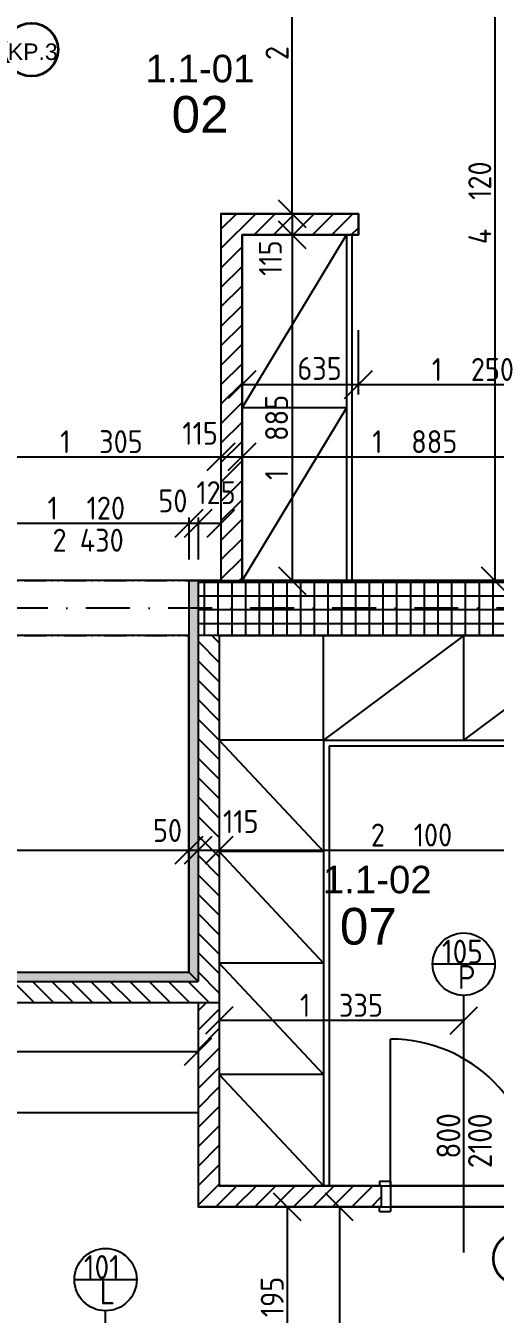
# Model space of a CAD drawing. Extents: x 4511820 to 5180432, y -1526536 to -944957.
# Drawn here: x 5032350 to 5034913, y -1335595 to -1328570 of the extents above; entities that cross this region are included whole.
import ezdxf

# ---------------------------------------------------------------- set-up
doc = ezdxf.new("R2010")
doc.units = 0
doc.header["$MEASUREMENT"] = 0
doc.linetypes.add('ACAD_ISO12W100', pattern=[22, 12, -3, 0.5, -3, 0.5, -3])
doc.linetypes.add('BODKOCIARKOVANA_3', pattern=[5.6, 3, -1.3, 0, -1.3])
doc.layers.get('0').update_dxf_attribs({"linetype": 'CONTINUOUS'})
doc.layers.get('Defpoints').update_dxf_attribs({"color": 61, "linetype": 'CONTINUOUS'})
for name, color, linetype in [('DVERE', 45, 'CONTINUOUS'), ('KÓTY', 4, 'CONTINUOUS'), ('MÚRY', 1, 'CONTINUOUS'), ('osi', 253, 'CONTINUOUS'), ('Plochy', 41, 'CONTINUOUS'), ('POPIS', 7, 'CONTINUOUS'), ('TENKÁ', 7, 'CONTINUOUS'), ('ZARIADENIE', 47, 'CONTINUOUS'), ('ŠRAFY', 82, 'CONTINUOUS')]:
    doc.layers.add(name, color=color, linetype=linetype)
doc.layers.add('preklady', color=74, linetype='CONTINUOUS', lineweight=35)
doc.styles.add('ARIAL', font='arial.ttf')
doc.styles.add('STYLE1', font='isocp.shx')
doc.dimstyles.new('STANDARD-50', dxfattribs={"dimtxt": 125, "dimasz": 150, "dimexe": 10, "dimexo": 200, "dimgap": 20, "dimtad": 1, "dimdsep": 46, "dimlunit": 6, "dimtxsty": 'STYLE1', "dimblk1": 'OBLIQUE', "dimblk2": 'OBLIQUE', "dimsah": 1, "dimcen": 2.5, "dimse1": 1, "dimse2": 1, "dimadec": 0, "dimazin": 0, "dimtfac": 1, "dimtmove": 1, "dimatfit": 3, "dimldrblk": 'OBLIQUE', "dimfxl": 1, "dimtolj": 1, "dimtzin": 0, "dimarcsym": 0})
pattern_1 = [(45, (515270.5, 128041), (-53.0330086, 53.0330086), [])]

# ---------------------------------------------------------------- blocks, each defined once
blk = doc.blocks.new('_OBLIQUE')
at = {"color": 0, "linetype": 'ByBlock'}
blk.add_line((-0.5, -0.5), (0.5, 0.5), dxfattribs=at)
blk = doc.blocks.new('*D22889')
at = {"layer": 'Defpoints', "color": 0}
for p in [(5029486, -1333095.2), (5033241, -1333065), (5033241, -1333095.2)]:
    blk.add_point(p, dxfattribs=at)
at = {"layer": 'KÓTY', "color": 0, "lineweight": -2}
blk.add_line((5029486, -1333065), (5033241, -1333065), dxfattribs=at)
at = {"layer": 'KÓTY', "color": 0, "linetype": 'ByBlock', "lineweight": -2, "xscale": 150, "yscale": 150, "zscale": 150, "rotation": 180}
blk.add_blockref('_OBLIQUE', (5029486, -1333065), dxfattribs=at)
at = {"layer": 'KÓTY', "color": 0, "linetype": 'ByBlock', "lineweight": -2, "xscale": 150, "yscale": 150, "zscale": 150}
blk.add_blockref('_OBLIQUE', (5033241, -1333065), dxfattribs=at)
at = {"layer": 'KÓTY', "color": 0, "insert": (5031215, -1332967), "char_height": 125, "attachment_point": 5, "style": 'STYLE1'}
blk.add_mtext('\\A1;3ﾠ755', dxfattribs=at)
blk = doc.blocks.new('*D22890')
at = {"layer": 'Defpoints', "color": 0}
for p in [(5033241, -1333095.2), (5033291, -1333065), (5033291, -1333095.2)]:
    blk.add_point(p, dxfattribs=at)
at = {"layer": 'KÓTY', "color": 0, "lineweight": -2}
blk.add_line((5033241, -1333065), (5033291, -1333065), dxfattribs=at)
at = {"layer": 'KÓTY', "color": 0, "linetype": 'ByBlock', "lineweight": -2, "xscale": 150, "yscale": 150, "zscale": 150, "rotation": 180}
blk.add_blockref('_OBLIQUE', (5033241, -1333065), dxfattribs=at)
at = {"layer": 'KÓTY', "color": 0, "linetype": 'ByBlock', "lineweight": -2, "xscale": 150, "yscale": 150, "zscale": 150}
blk.add_blockref('_OBLIQUE', (5033291, -1333065), dxfattribs=at)
at = {"layer": 'KÓTY', "color": 0, "insert": (5033124, -1332957.5), "char_height": 125, "attachment_point": 5, "style": 'STYLE1'}
blk.add_mtext('\\A1;50', dxfattribs=at)
blk = doc.blocks.new('*D22891')
at = {"layer": 'Defpoints', "color": 0}
for p in [(5033291, -1333095.2), (5033406, -1333065), (5033406, -1333095.2)]:
    blk.add_point(p, dxfattribs=at)
at = {"layer": 'KÓTY', "color": 0, "lineweight": -2}
blk.add_line((5033291, -1333065), (5033406, -1333065), dxfattribs=at)
at = {"layer": 'KÓTY', "color": 0, "linetype": 'ByBlock', "lineweight": -2, "xscale": 150, "yscale": 150, "zscale": 150, "rotation": 180}
blk.add_blockref('_OBLIQUE', (5033291, -1333065), dxfattribs=at)
at = {"layer": 'KÓTY', "color": 0, "linetype": 'ByBlock', "lineweight": -2, "xscale": 150, "yscale": 150, "zscale": 150}
blk.add_blockref('_OBLIQUE', (5033406, -1333065), dxfattribs=at)
at = {"layer": 'KÓTY', "color": 0, "insert": (5033524, -1332909), "char_height": 125, "attachment_point": 5, "style": 'STYLE1'}
blk.add_mtext('\\A1;115', dxfattribs=at)
blk = doc.blocks.new('*D22892')
at = {"layer": 'Defpoints', "color": 0}
for p in [(5033406, -1333095.2), (5035506, -1333065), (5035506, -1333095.2)]:
    blk.add_point(p, dxfattribs=at)
at = {"layer": 'KÓTY', "color": 0, "lineweight": -2}
blk.add_line((5033406, -1333065), (5035506, -1333065), dxfattribs=at)
at = {"layer": 'KÓTY', "color": 0, "linetype": 'ByBlock', "lineweight": -2, "xscale": 150, "yscale": 150, "zscale": 150, "rotation": 180}
blk.add_blockref('_OBLIQUE', (5033406, -1333065), dxfattribs=at)
at = {"layer": 'KÓTY', "color": 0, "linetype": 'ByBlock', "lineweight": -2, "xscale": 150, "yscale": 150, "zscale": 150}
blk.add_blockref('_OBLIQUE', (5035506, -1333065), dxfattribs=at)
at = {"layer": 'KÓTY', "color": 0, "insert": (5034456, -1332982.5), "char_height": 125, "attachment_point": 5, "style": 'STYLE1'}
blk.add_mtext('\\A1;2ﾠ100', dxfattribs=at)
blk = doc.blocks.new('*D23143')
at = {"layer": 'Defpoints', "color": 0}
for p in [(5033406, -1333856.5), (5034741, -1333856.5), (5033406, -1333993.5)]:
    blk.add_point(p, dxfattribs=at)
at = {"layer": 'KÓTY', "color": 0, "lineweight": -2}
blk.add_line((5034741, -1333993.5), (5033406, -1333993.5), dxfattribs=at)
at = {"layer": 'KÓTY', "color": 0, "linetype": 'ByBlock', "lineweight": -2, "xscale": 150, "yscale": 150, "zscale": 150, "rotation": 180}
blk.add_blockref('_OBLIQUE', (5033406, -1333993.5), dxfattribs=at)
at = {"layer": 'KÓTY', "color": 0, "linetype": 'ByBlock', "lineweight": -2, "xscale": 150, "yscale": 150, "zscale": 150}
blk.add_blockref('_OBLIQUE', (5034741, -1333993.5), dxfattribs=at)
at = {"layer": 'KÓTY', "color": 0, "insert": (5034073.5, -1333911), "char_height": 125, "attachment_point": 5, "style": 'STYLE1'}
blk.add_mtext('\\A1;1ﾠ335', dxfattribs=at)
blk = doc.blocks.new('*D23196')
at = {"layer": 'Defpoints', "color": 0}
for p in [(5033241, -1331282.5), (5032121, -1331957.7), (5033241, -1331957.7)]:
    blk.add_point(p, dxfattribs=at)
at = {"layer": 'KÓTY', "color": 0, "lineweight": -2}
blk.add_line((5032121, -1331282.5), (5033241, -1331282.5), dxfattribs=at)
at = {"layer": 'KÓTY', "color": 0, "linetype": 'ByBlock', "lineweight": -2, "xscale": 150, "yscale": 150, "zscale": 150, "rotation": 180}
blk.add_blockref('_OBLIQUE', (5032121, -1331282.5), dxfattribs=at)
at = {"layer": 'KÓTY', "color": 0, "linetype": 'ByBlock', "lineweight": -2, "xscale": 150, "yscale": 150, "zscale": 150}
blk.add_blockref('_OBLIQUE', (5033241, -1331282.5), dxfattribs=at)
at = {"layer": 'KÓTY', "color": 0, "insert": (5032681, -1331200), "char_height": 125, "attachment_point": 5, "style": 'STYLE1'}
blk.add_mtext('\\A1;1ﾠ120', dxfattribs=at)
blk = doc.blocks.new('*D23197')
at = {"layer": 'Defpoints', "color": 0}
for p in [(5033291, -1331282.5), (5033241, -1331957.7), (5033291, -1331957.7)]:
    blk.add_point(p, dxfattribs=at)
at = {"layer": 'KÓTY', "color": 0, "lineweight": -2}
blk.add_line((5033241, -1331282.5), (5033291, -1331282.5), dxfattribs=at)
at = {"layer": 'KÓTY', "color": 0, "linetype": 'ByBlock', "lineweight": -2, "xscale": 150, "yscale": 150, "zscale": 150, "rotation": 180}
blk.add_blockref('_OBLIQUE', (5033241, -1331282.5), dxfattribs=at)
at = {"layer": 'KÓTY', "color": 0, "linetype": 'ByBlock', "lineweight": -2, "xscale": 150, "yscale": 150, "zscale": 150}
blk.add_blockref('_OBLIQUE', (5033291, -1331282.5), dxfattribs=at)
at = {"layer": 'KÓTY', "color": 0, "insert": (5033153.5, -1331160.5), "char_height": 125, "attachment_point": 5, "style": 'STYLE1'}
blk.add_mtext('\\A1;50', dxfattribs=at)
blk = doc.blocks.new('*D23198')
at = {"layer": 'Defpoints', "color": 0}
for p in [(5033416, -1331282.5), (5033291, -1331957.7), (5033416, -1331957.7)]:
    blk.add_point(p, dxfattribs=at)
at = {"layer": 'KÓTY', "color": 0, "lineweight": -2}
blk.add_line((5033291, -1331282.5), (5033416, -1331282.5), dxfattribs=at)
at = {"layer": 'KÓTY', "color": 0, "linetype": 'ByBlock', "lineweight": -2, "xscale": 150, "yscale": 150, "zscale": 150, "rotation": 180}
blk.add_blockref('_OBLIQUE', (5033291, -1331282.5), dxfattribs=at)
at = {"layer": 'KÓTY', "color": 0, "linetype": 'ByBlock', "lineweight": -2, "xscale": 150, "yscale": 150, "zscale": 150}
blk.add_blockref('_OBLIQUE', (5033416, -1331282.5), dxfattribs=at)
at = {"layer": 'KÓTY', "color": 0, "insert": (5033389, -1331115.5), "char_height": 125, "attachment_point": 5, "style": 'STYLE1'}
blk.add_mtext('\\A1;125', dxfattribs=at)
blk = doc.blocks.new('*D23199')
at = {"layer": 'Defpoints', "color": 0}
for p in [(5033531, -1330920), (5033416, -1331595.2), (5033531, -1331595.2)]:
    blk.add_point(p, dxfattribs=at)
at = {"layer": 'KÓTY', "color": 0, "lineweight": -2}
blk.add_line((5033416, -1330920), (5033531, -1330920), dxfattribs=at)
at = {"layer": 'KÓTY', "color": 0, "linetype": 'ByBlock', "lineweight": -2, "xscale": 150, "yscale": 150, "zscale": 150, "rotation": 180}
blk.add_blockref('_OBLIQUE', (5033416, -1330920), dxfattribs=at)
at = {"layer": 'KÓTY', "color": 0, "linetype": 'ByBlock', "lineweight": -2, "xscale": 150, "yscale": 150, "zscale": 150}
blk.add_blockref('_OBLIQUE', (5033531, -1330920), dxfattribs=at)
at = {"layer": 'KÓTY', "color": 0, "insert": (5033302, -1330792), "char_height": 125, "attachment_point": 5, "style": 'STYLE1'}
blk.add_mtext('\\A1;115', dxfattribs=at)
blk = doc.blocks.new('*D23200')
at = {"layer": 'Defpoints', "color": 0}
for p in [(5035416, -1330920), (5033531, -1331595.2), (5035416, -1331595.2)]:
    blk.add_point(p, dxfattribs=at)
at = {"layer": 'KÓTY', "color": 0, "lineweight": -2}
blk.add_line((5033531, -1330920), (5035416, -1330920), dxfattribs=at)
at = {"layer": 'KÓTY', "color": 0, "linetype": 'ByBlock', "lineweight": -2, "xscale": 150, "yscale": 150, "zscale": 150, "rotation": 180}
blk.add_blockref('_OBLIQUE', (5033531, -1330920), dxfattribs=at)
at = {"layer": 'KÓTY', "color": 0, "linetype": 'ByBlock', "lineweight": -2, "xscale": 150, "yscale": 150, "zscale": 150}
blk.add_blockref('_OBLIQUE', (5035416, -1330920), dxfattribs=at)
at = {"layer": 'KÓTY', "color": 0, "insert": (5034473.5, -1330837.5), "char_height": 125, "attachment_point": 5, "style": 'STYLE1'}
blk.add_mtext('\\A1;1ﾠ885', dxfattribs=at)
blk = doc.blocks.new('*D23203')
at = {"layer": 'Defpoints', "color": 0}
for p in [(5033416, -1330920), (5032111, -1331595.2), (5033416, -1331595.2)]:
    blk.add_point(p, dxfattribs=at)
at = {"layer": 'KÓTY', "color": 0, "lineweight": -2}
blk.add_line((5032111, -1330920), (5033416, -1330920), dxfattribs=at)
at = {"layer": 'KÓTY', "color": 0, "linetype": 'ByBlock', "lineweight": -2, "xscale": 150, "yscale": 150, "zscale": 150, "rotation": 180}
blk.add_blockref('_OBLIQUE', (5032111, -1330920), dxfattribs=at)
at = {"layer": 'KÓTY', "color": 0, "linetype": 'ByBlock', "lineweight": -2, "xscale": 150, "yscale": 150, "zscale": 150}
blk.add_blockref('_OBLIQUE', (5033416, -1330920), dxfattribs=at)
at = {"layer": 'KÓTY', "color": 0, "insert": (5032763.5, -1330837.5), "char_height": 125, "attachment_point": 5, "style": 'STYLE1'}
blk.add_mtext('\\A1;1ﾠ305', dxfattribs=at)
blk = doc.blocks.new('*D23204')
at = {"layer": 'Defpoints', "color": 0}
for p in [(5033291, -1333895.2), (5031941.5, -1335010.2), (5033291, -1335010.2)]:
    blk.add_point(p, dxfattribs=at)
at = {"layer": 'KÓTY', "color": 0, "lineweight": -2}
blk.add_line((5031941.5, -1333895.2), (5031941.5, -1335010.2), dxfattribs=at)
at = {"layer": 'KÓTY', "color": 0, "linetype": 'ByBlock', "lineweight": -2, "xscale": 150, "yscale": 150, "zscale": 150}
for p, rotation in [((5031941.5, -1333895.2), 90), ((5031941.5, -1335010.2), 270)]:
    blk.add_blockref('_OBLIQUE', p, dxfattribs=dict(at, rotation=rotation))
at = {"layer": 'KÓTY', "color": 0, "insert": (5031859, -1334452.7), "char_height": 125, "attachment_point": 5, "rotation": 90, "style": 'STYLE1'}
blk.add_mtext('\\A1;1ﾠ115', dxfattribs=at)
blk = doc.blocks.new('*D23205')
at = {"layer": 'Defpoints', "color": 0}
for p in [(5033291, -1335010.2), (5031941.5, -1336205.2), (5033291, -1336205.2)]:
    blk.add_point(p, dxfattribs=at)
at = {"layer": 'KÓTY', "color": 0, "lineweight": -2}
blk.add_line((5031941.5, -1335010.2), (5031941.5, -1336205.2), dxfattribs=at)
at = {"layer": 'KÓTY', "color": 0, "linetype": 'ByBlock', "lineweight": -2, "xscale": 150, "yscale": 150, "zscale": 150}
for p, rotation in [((5031941.5, -1335010.2), 90), ((5031941.5, -1336205.2), 270)]:
    blk.add_blockref('_OBLIQUE', p, dxfattribs=dict(at, rotation=rotation))
at = {"layer": 'KÓTY', "color": 0, "insert": (5031859, -1335607.7), "char_height": 125, "attachment_point": 5, "rotation": 90, "style": 'STYLE1'}
blk.add_mtext('\\A1;1ﾠ195', dxfattribs=at)
blk = doc.blocks.new('*D23207')
at = {"layer": 'Defpoints', "color": 0}
for p in [(5033531, -1329710.2), (5034166, -1329710.2), (5034166, -1330526.5)]:
    blk.add_point(p, dxfattribs=at)
at = {"layer": 'KÓTY', "color": 0, "lineweight": -2}
blk.add_line((5033531, -1330526.5), (5034166, -1330526.5), dxfattribs=at)
at = {"layer": 'KÓTY', "color": 0, "linetype": 'ByBlock', "lineweight": -2, "xscale": 150, "yscale": 150, "zscale": 150, "rotation": 180}
blk.add_blockref('_OBLIQUE', (5033531, -1330526.5), dxfattribs=at)
at = {"layer": 'KÓTY', "color": 0, "linetype": 'ByBlock', "lineweight": -2, "xscale": 150, "yscale": 150, "zscale": 150}
blk.add_blockref('_OBLIQUE', (5034166, -1330526.5), dxfattribs=at)
at = {"layer": 'KÓTY', "color": 0, "insert": (5033954, -1330438.5), "char_height": 125, "attachment_point": 5, "style": 'STYLE1'}
blk.add_mtext('\\A1;635', dxfattribs=at)
blk = doc.blocks.new('*D23208')
at = {"layer": 'Defpoints', "color": 0}
for p in [(5034166, -1329710.2), (5035416, -1329710.2), (5035416, -1330526.5)]:
    blk.add_point(p, dxfattribs=at)
at = {"layer": 'KÓTY', "color": 0, "lineweight": -2}
blk.add_line((5034166, -1330526.5), (5035416, -1330526.5), dxfattribs=at)
at = {"layer": 'KÓTY', "color": 0, "linetype": 'ByBlock', "lineweight": -2, "xscale": 150, "yscale": 150, "zscale": 150, "rotation": 180}
blk.add_blockref('_OBLIQUE', (5034166, -1330526.5), dxfattribs=at)
at = {"layer": 'KÓTY', "color": 0, "linetype": 'ByBlock', "lineweight": -2, "xscale": 150, "yscale": 150, "zscale": 150}
blk.add_blockref('_OBLIQUE', (5035416, -1330526.5), dxfattribs=at)
at = {"layer": 'KÓTY', "color": 0, "insert": (5034791, -1330444), "char_height": 125, "attachment_point": 5, "style": 'STYLE1'}
blk.add_mtext('\\A1;1ﾠ250', dxfattribs=at)
blk = doc.blocks.new('*D23222')
at = {"layer": 'Defpoints', "color": 0}
for p in [(5029486, -1333895.2), (5033291, -1333895.2), (5033291, -1334162.5)]:
    blk.add_point(p, dxfattribs=at)
at = {"layer": 'KÓTY', "color": 0, "lineweight": -2}
blk.add_line((5029486, -1334162.5), (5033291, -1334162.5), dxfattribs=at)
at = {"layer": 'KÓTY', "color": 0, "linetype": 'ByBlock', "lineweight": -2, "xscale": 150, "yscale": 150, "zscale": 150, "rotation": 180}
blk.add_blockref('_OBLIQUE', (5029486, -1334162.5), dxfattribs=at)
at = {"layer": 'KÓTY', "color": 0, "linetype": 'ByBlock', "lineweight": -2, "xscale": 150, "yscale": 150, "zscale": 150}
blk.add_blockref('_OBLIQUE', (5033291, -1334162.5), dxfattribs=at)
at = {"layer": 'KÓTY', "color": 0, "insert": (5031388.5, -1334080), "char_height": 125, "attachment_point": 5, "style": 'STYLE1'}
blk.add_mtext('\\A1;3ﾠ805', dxfattribs=at)
blk = doc.blocks.new('*D23223')
at = {"layer": 'Defpoints', "color": 0}
for p in [(5033291, -1335010.2), (5033291, -1336205.2), (5033778, -1336205.2)]:
    blk.add_point(p, dxfattribs=at)
at = {"layer": 'KÓTY', "color": 0, "lineweight": -2}
blk.add_line((5033778, -1335010.2), (5033778, -1336205.2), dxfattribs=at)
at = {"layer": 'KÓTY', "color": 0, "linetype": 'ByBlock', "lineweight": -2, "xscale": 150, "yscale": 150, "zscale": 150}
for p, rotation in [((5033778, -1335010.2), 90), ((5033778, -1336205.2), 270)]:
    blk.add_blockref('_OBLIQUE', p, dxfattribs=dict(at, rotation=rotation))
at = {"layer": 'KÓTY', "color": 0, "insert": (5033695.5, -1335607.7), "char_height": 125, "attachment_point": 5, "rotation": 90, "style": 'STYLE1'}
blk.add_mtext('\\A1;1ﾠ195', dxfattribs=at)
blk = doc.blocks.new('*D23225')
at = {"layer": 'Defpoints', "color": 0}
for p in [(5033291, -1335010.2), (5033291, -1338205.2), (5034062, -1338205.2)]:
    blk.add_point(p, dxfattribs=at)
at = {"layer": 'KÓTY', "color": 0, "lineweight": -2}
blk.add_line((5034062, -1335010.2), (5034062, -1338205.2), dxfattribs=at)
at = {"layer": 'KÓTY', "color": 0, "linetype": 'ByBlock', "lineweight": -2, "xscale": 150, "yscale": 150, "zscale": 150}
for p, rotation in [((5034062, -1335010.2), 90), ((5034062, -1338205.2), 270)]:
    blk.add_blockref('_OBLIQUE', p, dxfattribs=dict(at, rotation=rotation))
at = {"layer": 'KÓTY', "color": 0, "insert": (5033979.5, -1336607.7), "char_height": 125, "attachment_point": 5, "rotation": 90, "style": 'STYLE1'}
blk.add_mtext('\\A1;3ﾠ195', dxfattribs=at)
blk = doc.blocks.new('*D23226')
at = {"layer": 'Defpoints', "color": 0}
for p in [(5033327, -1329710.2), (5033327, -1331595.2), (5033804.5, -1331595.2)]:
    blk.add_point(p, dxfattribs=at)
at = {"layer": 'KÓTY', "color": 0, "lineweight": -2}
blk.add_line((5033804.5, -1329710.2), (5033804.5, -1331595.2), dxfattribs=at)
at = {"layer": 'KÓTY', "color": 0, "linetype": 'ByBlock', "lineweight": -2, "xscale": 150, "yscale": 150, "zscale": 150}
for p, rotation in [((5033804.5, -1329710.2), 90), ((5033804.5, -1331595.2), 270)]:
    blk.add_blockref('_OBLIQUE', p, dxfattribs=dict(at, rotation=rotation))
at = {"layer": 'KÓTY', "color": 0, "insert": (5033719.5, -1330814.5), "char_height": 125, "attachment_point": 5, "rotation": 90, "style": 'STYLE1'}
blk.add_mtext('\\A1;1ﾠ885', dxfattribs=at)
blk = doc.blocks.new('*D23227')
at = {"layer": 'Defpoints', "color": 0}
for p in [(5033246, -1329595.2), (5033246, -1329710.2), (5033804.5, -1329710.2)]:
    blk.add_point(p, dxfattribs=at)
at = {"layer": 'KÓTY', "color": 0, "lineweight": -2}
blk.add_line((5033804.5, -1329595.2), (5033804.5, -1329710.2), dxfattribs=at)
at = {"layer": 'KÓTY', "color": 0, "linetype": 'ByBlock', "lineweight": -2, "xscale": 150, "yscale": 150, "zscale": 150}
for p, rotation in [((5033804.5, -1329595.2), 90), ((5033804.5, -1329710.2), 270)]:
    blk.add_blockref('_OBLIQUE', p, dxfattribs=dict(at, rotation=rotation))
at = {"layer": 'KÓTY', "color": 0, "insert": (5033685.5, -1329837), "char_height": 125, "attachment_point": 5, "rotation": 90, "style": 'STYLE1'}
blk.add_mtext('\\A1;115', dxfattribs=at)
blk = doc.blocks.new('*D23228')
at = {"layer": 'Defpoints', "color": 0}
for p in [(5035416, -1327475.2), (5034911, -1331595.2), (5035416, -1331595.2)]:
    blk.add_point(p, dxfattribs=at)
at = {"layer": 'KÓTY', "color": 0, "lineweight": -2}
blk.add_line((5034911, -1327475.2), (5034911, -1331595.2), dxfattribs=at)
at = {"layer": 'KÓTY', "color": 0, "linetype": 'ByBlock', "lineweight": -2, "xscale": 150, "yscale": 150, "zscale": 150}
for p, rotation in [((5034911, -1327475.2), 90), ((5034911, -1331595.2), 270)]:
    blk.add_blockref('_OBLIQUE', p, dxfattribs=dict(at, rotation=rotation))
at = {"layer": 'KÓTY', "color": 0, "insert": (5034828.5, -1329535.2), "char_height": 125, "attachment_point": 5, "rotation": 90, "style": 'STYLE1'}
blk.add_mtext('\\A1;4ﾠ120', dxfattribs=at)
blk = doc.blocks.new('*D23229')
at = {"layer": 'Defpoints', "color": 0}
for p in [(5033212, -1327475.2), (5033804.5, -1327475.2), (5033212, -1329595.2)]:
    blk.add_point(p, dxfattribs=at)
at = {"layer": 'KÓTY', "color": 0, "lineweight": -2}
blk.add_line((5033804.5, -1329595.2), (5033804.5, -1327475.2), dxfattribs=at)
at = {"layer": 'KÓTY', "color": 0, "linetype": 'ByBlock', "lineweight": -2, "xscale": 150, "yscale": 150, "zscale": 150}
for p, rotation in [((5033804.5, -1327475.2), 90), ((5033804.5, -1329595.2), 270)]:
    blk.add_blockref('_OBLIQUE', p, dxfattribs=dict(at, rotation=rotation))
at = {"layer": 'KÓTY', "color": 0, "insert": (5033722, -1328535.2), "char_height": 125, "attachment_point": 5, "rotation": 90, "style": 'STYLE1'}
blk.add_mtext('\\A1;2ﾠ120', dxfattribs=at)

msp = doc.modelspace()

# ---------------------------------------------------------------- hatches: boundary and pattern name
at = {"layer": 'ŠRAFY', "ltscale": 0.25}
h = msp.add_hatch(dxfattribs=at)
h.set_pattern_fill('ANSI31', color=256, scale=600, style=0)
h.set_pattern_definition(pattern_1)
h.paths.add_polyline_path([(5033531, -1331595.191), (5033531, -1329710.191), (5034166, -1329710.191), (5034166, -1329595.191), (5033416, -1329595.191), (5033416, -1331595.191)])
at = {"layer": 'ŠRAFY'}
h = msp.add_hatch(dxfattribs=at)
h.set_pattern_fill('DOTS', color=256, scale=250, angle=90)
h.set_pattern_definition([(90, (-71441.844, -199631), (-15.625, 7.8125), [0, -15.625])])
h.paths.add_polyline_path([(5033291, -1331595.191), (5033241, -1331595.191), (5033241, -1333730.191), (5033291, -1333780.191)])
at = {"layer": 'ŠRAFY', "ltscale": 0.25}
h = msp.add_hatch(dxfattribs=at)
h.set_pattern_fill('ANSI37', color=256, scale=600, angle=45)
h.set_pattern_definition([(90, (-3307273.674, 493071.734), (-75, 1e-14), []), (180, (-3307273.674, 493071.734), (-1e-14, -75), [])])
h.paths.add_polyline_path([(5033291, -1331895.191), (5033406, -1331895.191), (5035506, -1331895.191), (5035621, -1331895.191), (5040541, -1331895.191), (5040541, -1331595.191), (5035531, -1331595.191), (5035416, -1331595.191), (5033531, -1331595.191), (5033416, -1331595.191), (5033291, -1331595.191)])
h = msp.add_hatch(dxfattribs=at)
h.set_pattern_fill('ANSI31', color=256, scale=600, angle=90, style=0)
h.set_pattern_definition([(135, (-2976355.03, 23031.926), (-53.0330086, -53.0330086), [])])
h.paths.add_polyline_path([(5033291, -1331895.191), (5033291, -1333780.191), (5029486, -1333780.191), (5029486, -1333895.191), (5033291, -1333895.191), (5033406, -1333895.191), (5033406, -1331895.191)])
at = {"layer": 'ŠRAFY'}
h = msp.add_hatch(dxfattribs=at)
h.set_pattern_fill('DOTS', color=256, scale=250)
h.set_pattern_definition([(0, (0, -175781), (7.8125, 15.625), [0, -15.625])])
h.paths.add_polyline_path([(5033241, -1333730.191), (5029486, -1333730.191), (5029486, -1333780.191), (5033291, -1333780.191)])
at = {"layer": 'ŠRAFY', "ltscale": 0.25}
h = msp.add_hatch(dxfattribs=at)
h.set_pattern_fill('ANSI31', color=256, scale=600, style=0)
h.set_pattern_definition(pattern_1)
h.paths.add_polyline_path([(5033406, -1334895.191), (5033406, -1333895.191), (5033291, -1333895.191), (5033291, -1335010.191), (5034281, -1335010.191), (5034291, -1335010.191), (5034291, -1334895.191), (5034281, -1334895.191)])

# ---------------------------------------------------------------- linework, layer by layer
at = {"layer": 'DVERE', "ltscale": 0.25}
for p, q in [((5034911, -1333686.535), (5034571, -1333686.535)), ((5034741, -1335259.191), (5034741, -1333856.535)), ((5034341, -1334895.191), (5034341, -1334095.191)), ((5034281, -1334870.191), (5034341, -1334870.191)), ((5034281, -1334870.191), (5034281, -1334895.191)), ((5034341, -1334870.191), (5034341, -1335035.191)), ((5035141, -1334895.191), (5034341, -1334895.191)), ((5034281, -1335035.191), (5034281, -1335010.191)), ((5034281, -1335035.191), (5034341, -1335035.191)), ((5035141, -1335010.191), (5034341, -1335010.191)), ((5032616, -1335406.363), (5032956, -1335406.363)), ((5032786, -1336681.02), (5032786, -1335576.363))]:
    msp.add_line(p, q, dxfattribs=at)
for centre in [(5034741, -1333686.535), (5032786, -1335406.363)]:
    msp.add_circle(centre, 170, dxfattribs=at)
msp.add_arc((5034341, -1334895.191), 800, 0, 90, dxfattribs=at)
at = {"layer": 'KÓTY'}
for p, q in [((5034166, -1330579.903), (5034166, -1330229.903)), ((5033241, -1331251.191), (5033241, -1331481)), ((5033291, -1331251.191), (5033291, -1331481)), ((5033241, -1333730.191), (5033291, -1333780.191))]:
    msp.add_line(p, q, dxfattribs=at)
at = {"layer": 'MÚRY'}
for p, q in [((5033416, -1329595.191), (5033416, -1331595.191)), ((5033416, -1329595.191), (5034166, -1329595.191)), ((5034166, -1329595.191), (5034166, -1329710.191)), ((5033531, -1329710.191), (5033531, -1331595.191)), ((5034166, -1329710.191), (5033531, -1329710.191)), ((5033241, -1331595.191), (5033416, -1331595.191)), ((5033241, -1331595.191), (5033241, -1333730.191)), ((5033531, -1331595.191), (5035416, -1331595.191)), ((5033406, -1331895.191), (5035506, -1331895.191)), ((5033406, -1331895.191), (5033406, -1334895.191)), ((5029486, -1333730.191), (5033241, -1333730.191)), ((5029486, -1333895.191), (5033291, -1333895.191)), ((5033291, -1333895.191), (5033291, -1335010.191)), ((5034291, -1334895.191), (5033406, -1334895.191)), ((5034291, -1335010.191), (5033291, -1335010.191))]:
    msp.add_line(p, q, dxfattribs=at)
at = {"layer": 'MÚRY', "ltscale": 0.25}
msp.add_line((5034291, -1334895.191), (5034291, -1335010.191), dxfattribs=at)
at = {"layer": 'osi', "linetype": 'BODKOCIARKOVANA_3', "ltscale": 80}
msp.add_line((5041881, -1331745.191), (4978211, -1331745.191), dxfattribs=at)
at = {"layer": 'Plochy'}
for points in [[(5032111, -1331595.191), (5032111, -1329550.191), (5031971, -1329550.191), (5031971, -1328475.191), (5032111, -1328475.191), (5032111, -1327475.191), (5035416, -1327475.191), (5035416, -1331595.191), (5033531, -1331595.191), (5033531, -1329710.191), (5034166, -1329710.191), (5034166, -1329595.191), (5033416, -1329595.191), (5033416, -1331595.191)], [(5033241, -1331895.191), (5029486, -1331895.191), (5029486, -1333730.191), (5033241, -1333730.191)], [(5035506, -1331895.191), (5033406, -1331895.191), (5033406, -1334895.191), (5035506, -1334895.191)], [(5029486, -1336205.191), (5029486, -1333895.191), (5033291, -1333895.191), (5033291, -1335010.191), (5035291, -1335010.191), (5035291, -1338205.191), (5033291, -1338205.191), (5033291, -1336205.191)]]:
    msp.add_lwpolyline(points, close=True, dxfattribs=at)
at = {"layer": 'preklady', "ltscale": 0.25}
for centre in [(5032381.5, -1328700.191), (5035047.925, -1335291.43)]:
    msp.add_circle(centre, 145, dxfattribs=at)
at = {"layer": 'TENKÁ', "linetype": 'ACAD_ISO12W100', "ltscale": 10}
for p, q in [((5032121, -1331595.191), (5033241, -1331595.191)), ((5032121, -1331895.191), (5033241, -1331895.191))]:
    msp.add_line(p, q, dxfattribs=at)
at = {"layer": 'TENKÁ'}
for p, q in [((5033291, -1331595.191), (5033291, -1333780.191)), ((5033416, -1331595.191), (5033531, -1331595.191)), ((5033406, -1331895.191), (5033291, -1331895.191)), ((5029486, -1333780.191), (5033291, -1333780.191)), ((5033291, -1333895.191), (5033406, -1333895.191))]:
    msp.add_line(p, q, dxfattribs=at)
at = {"layer": 'ZARIADENIE'}
for p, q in [((5033531, -1330652.691), (5034101, -1329710.191)), ((5034101, -1329710.191), (5034101, -1331595.191)), ((5034131, -1329710.191), (5034131, -1331595.191)), ((5034101, -1330652.691), (5033531, -1330652.691)), ((5034101, -1330652.691), (5033531, -1331595.191)), ((5033976, -1332465.191), (5033976, -1331895.191)), ((5034741, -1331895.191), (5033976, -1332465.191)), ((5034741, -1332465.191), (5034741, -1331895.191)), ((5034741, -1332465.191), (5035506, -1331895.191)), ((5033976, -1332465.191), (5033406, -1332465.191)), ((5033406, -1332465.191), (5033976, -1333072.691)), ((5033976, -1332465.191), (5033976, -1334895.191)), ((5033976, -1332465.191), (5035506, -1332465.191)), ((5034006, -1332495.191), (5034006, -1334895.191)), ((5034006, -1332495.191), (5035506, -1332495.191)), ((5033976, -1333072.691), (5033406, -1333072.691)), ((5033406, -1333072.691), (5033976, -1333680.191)), ((5033976, -1333680.191), (5033406, -1333680.191)), ((5033406, -1333680.191), (5033976, -1334287.691)), ((5033976, -1334287.691), (5033406, -1334287.691)), ((5033406, -1334287.691), (5033976, -1334895.191)), ((5029486, -1334495.191), (5033291, -1334495.191))]:
    msp.add_line(p, q, dxfattribs=at)

# ---------------------------------------------------------------- texts
at = {"layer": 'DVERE', "style": 'STYLE1'}
for s, p in [('105', (5034621.97, -1333683.035)), ('P', (5034708.97, -1333821.672)), ('101', (5032667.47, -1335402.863)), ('L', (5032754.47, -1335541.5))]:
    msp.add_text(s, height=130, dxfattribs=at).set_placement(p)
at = {"layer": 'KÓTY', "insert": (5032690.998, -1331374.957), "char_height": 125, "attachment_point": 5, "style": 'STYLE1'}
msp.add_mtext('\\A1;2 430', dxfattribs=at)
at = {"layer": 'POPIS', "lineweight": 40, "ltscale": 0.25, "style": 'ARIAL'}
for s, height, p in [('1.1-01', 150, (5033004.269, -1328878.27)), ('02', 200, (5033146.811, -1329152.77)), ('02', 200, (5033146.811, -1329152.77)), ('1.1-02', 150, (5033971.769, -1333300.27)), ('07', 200, (5034064.811, -1333579.77))]:
    msp.add_text(s, height=height, dxfattribs=at).set_placement(p)
at = {"layer": 'preklady', "linetype": 'Continuous', "lineweight": 20, "style": 'ARIAL'}
msp.add_text('KP.3', height=90, dxfattribs=at).set_placement((5032252.236, -1328756.448))
at = {"layer": 'TENKÁ', "linetype": 'Continuous', "style": 'STYLE1'}
for s, p in [('800', (5034722.417, -1334747.106)), ('2100', (5034894.524, -1334798.88))]:
    msp.add_text(s, height=130, rotation=90, dxfattribs=at).set_placement(p)

# ---------------------------------------------------------------- dimensions: what is measured, and where the dimension line sits
at = {"layer": 'KÓTY'}
for base, p1, p2, picture, middle in [((5033804.5, -1327475.191), (5033212, -1329595.191), (5033212, -1327475.191), '*D23229', (5033721.957, -1328535.191)), ((5034911, -1331595.191), (5035416, -1327475.191), (5035416, -1331595.191), '*D23228', (5034828.457, -1329535.191)), ((5031941.5, -1335010.191), (5033291, -1333895.191), (5033291, -1335010.191), '*D23204', (5031858.957, -1334452.691)), ((5031941.5, -1336205.191), (5033291, -1335010.191), (5033291, -1336205.191), '*D23205', (5031858.957, -1335607.691)), ((5033778, -1336205.191), (5033291, -1335010.191), (5033291, -1336205.191), '*D23223', (5033695.457, -1335607.691)), ((5034062, -1338205.191), (5033291, -1335010.191), (5033291, -1338205.191), '*D23225', (5033979.457, -1336607.691))]:
    dim = msp.add_linear_dim(base=base, p1=p1, p2=p2, angle=90, dimstyle='STANDARD-50', dxfattribs=at)
    dim.commit()
    dim.dimension.update_dxf_attribs({"geometry": picture, "text_midpoint": middle})
for base, p1, p2, picture, middle in [((5033804.5, -1329710.191), (5033246, -1329595.191), (5033246, -1329710.191), '*D23227', (5033768, -1329837)), ((5033804.5, -1331595.191), (5033327, -1329710.191), (5033327, -1331595.191), '*D23226', (5033802, -1330814.5))]:
    dim = msp.add_linear_dim(base=base, p1=p1, p2=p2, angle=90, dimstyle='STANDARD-50', dxfattribs=at)
    dim.commit()
    dim.dimension.update_dxf_attribs({"geometry": picture, "text_midpoint": middle, "dimtype": 160})
for base, p1, p2, picture, middle in [((5034166, -1330526.5), (5033531, -1329710.191), (5034166, -1329710.191), '*D23207', (5033954, -1330521)), ((5033531, -1330920), (5033416, -1331595.191), (5033531, -1331595.191), '*D23199', (5033302, -1330874.5)), ((5033416, -1331282.5), (5033291, -1331957.691), (5033416, -1331957.691), '*D23198', (5033389, -1331198)), ((5033291, -1331282.5), (5033241, -1331957.691), (5033291, -1331957.691), '*D23197', (5033153.5, -1331243)), ((5033241, -1333065), (5029486, -1333095.191), (5033241, -1333095.191), '*D22889', (5031215, -1333049.5)), ((5033291, -1333065), (5033241, -1333095.191), (5033291, -1333095.191), '*D22890', (5033124, -1333040)), ((5033406, -1333065), (5033291, -1333095.191), (5033406, -1333095.191), '*D22891', (5033524, -1332991.5))]:
    dim = msp.add_linear_dim(base=base, p1=p1, p2=p2, dimstyle='STANDARD-50', dxfattribs=at)
    dim.commit()
    dim.dimension.update_dxf_attribs({"geometry": picture, "text_midpoint": middle, "dimtype": 160})
for base, p1, p2, picture, middle in [((5035416, -1330526.5), (5034166, -1329710.191), (5035416, -1329710.191), '*D23208', (5034791, -1330443.957)), ((5033416, -1330920), (5032111, -1331595.191), (5033416, -1331595.191), '*D23203', (5032763.5, -1330837.457)), ((5035416, -1330920), (5033531, -1331595.191), (5035416, -1331595.191), '*D23200', (5034473.5, -1330837.457)), ((5033241, -1331282.5), (5032121, -1331957.691), (5033241, -1331957.691), '*D23196', (5032681, -1331199.957)), ((5035506, -1333065), (5033406, -1333095.191), (5035506, -1333095.191), '*D22892', (5034456, -1332982.457)), ((5033406, -1333993.5), (5034741, -1333856.535), (5033406, -1333856.535), '*D23143', (5034073.5, -1333910.957)), ((5033291, -1334162.5), (5029486, -1333895.191), (5033291, -1333895.191), '*D23222', (5031388.5, -1334079.957))]:
    dim = msp.add_linear_dim(base=base, p1=p1, p2=p2, dimstyle='STANDARD-50', dxfattribs=at)
    dim.commit()
    dim.dimension.update_dxf_attribs({"geometry": picture, "text_midpoint": middle})

doc.saveas('drawing.dxf')
